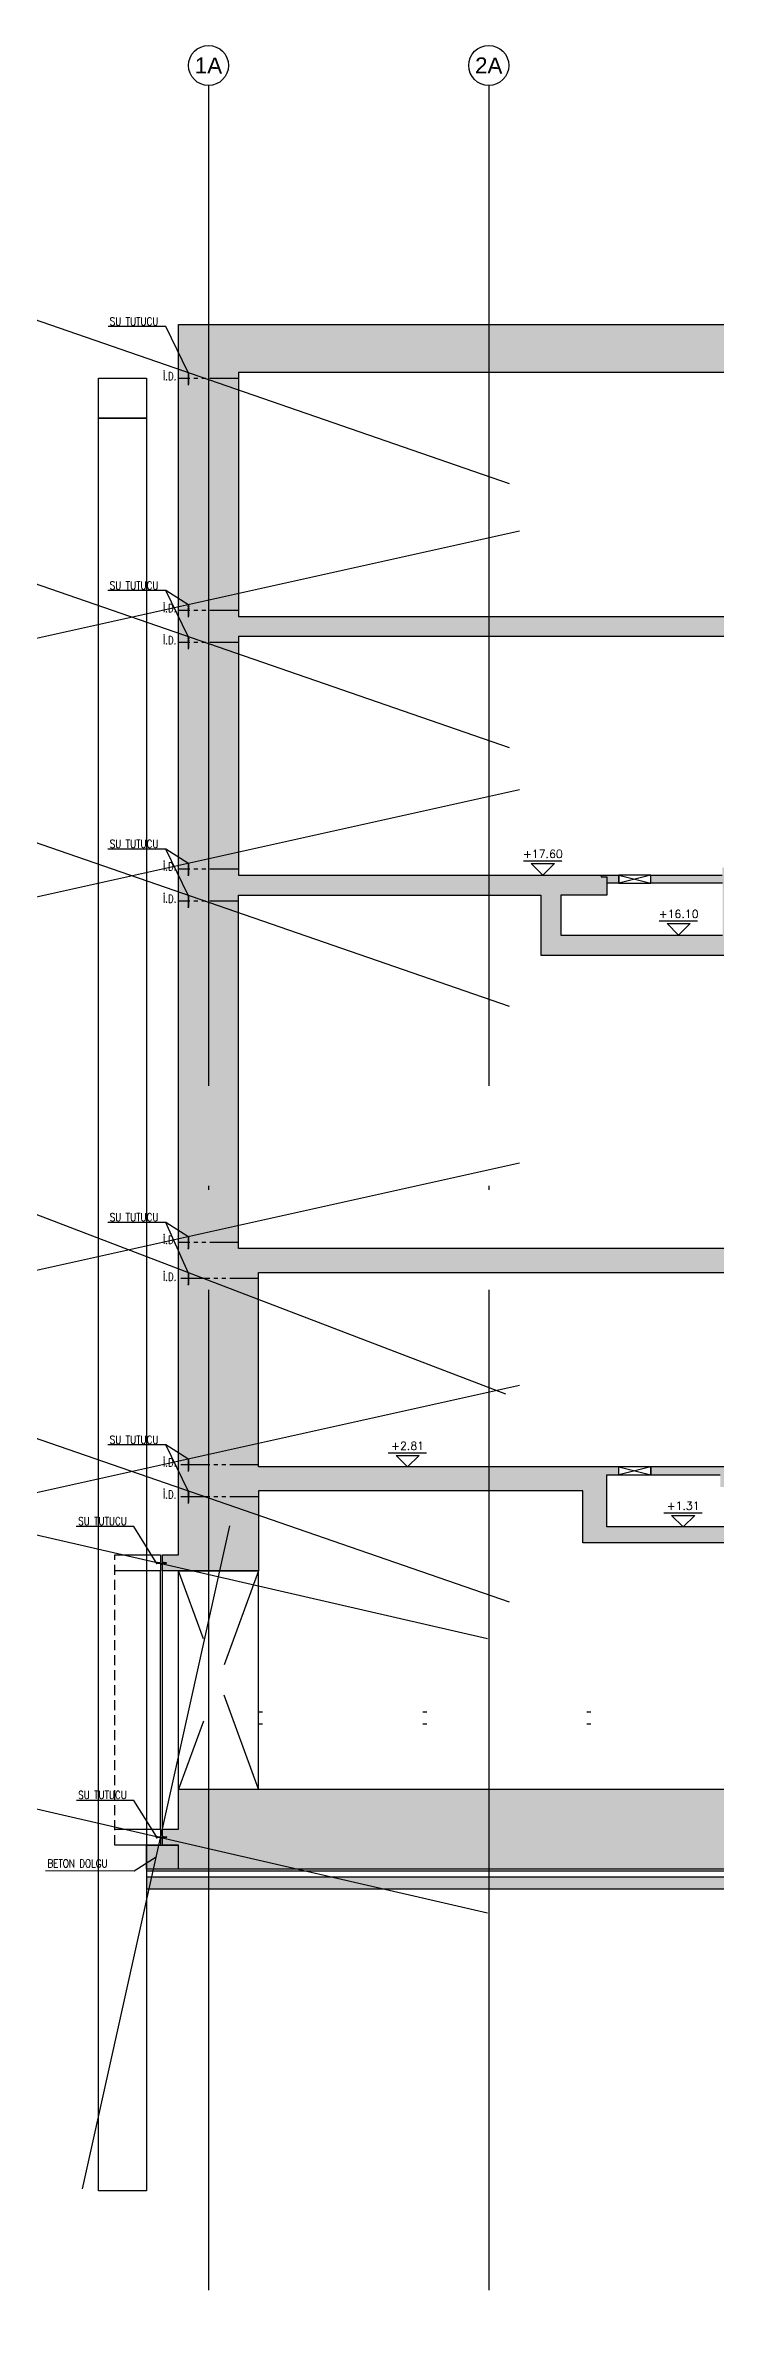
# Model space of a CAD drawing. Header units: millimetres. Extents: x 400392 to 401186, y 4543812 to 4544115.
# Drawn here: x 400877.7 to 400894.4, y 4543889.4 to 4543946.2 of the extents above; entities that cross this region are included whole.
import ezdxf
from ezdxf.enums import TextEntityAlignment as Align

# ---------------------------------------------------------------- set-up
doc = ezdxf.new("R2010")
doc.units = ezdxf.units.MM
for name, pattern in [('ACAD_ISO05W100', [33, 24, -3, 0, -3, 0, -3]), ('AKS', [3, 2.5, -0.25, 0, -0.25]), ('CIZGI', [0.4, 0.25, -0.15]), ('CONTINU', [0]), ('Dot', [4, 0, -4]), ('HIDDEN', [0.375, 0.25, -0.125]), ('UUC-ST-KAL-I05-101-U-000$0$ACAD_ISO05W100', [33, 24, -3, 0, -3, 0, -3])]:
    doc.linetypes.add(name, pattern=pattern)
for name, color, linetype in [('aks prota', 2, 'AKS'), ('caks prota', 4, 'Continuous'), ('görünüş prota', 4, 'Continuous'), ('inşaat derzi prota', 11, 'Continuous'), ('kesik prota', 2, 'CIZGI'), ('kesit prota', 1, 'Continuous'), ('kesit tarama prota', 252, 'Continuous'), ('kolon tarama prota', 252, 'Continuous'), ('kot prota', 4, 'Continuous'), ('merdiven prota', 2, 'Continuous'), ('not yazısı prota', 6, 'Continuous'), ('not çizgisi prota', 4, 'Continuous'), ('PRT-CST-rc_level', 6, 'Continuous'), ('PRT-CST-rc_levermark', 4, 'Continuous'), ('st_s_su tutucu', 2, 'Continuous'), ('st_s_ölçü', 4, 'Continuous'), ('taks prota', 7, 'Continuous'), ('UUC-ST-KAL-I05-101-U-000$0$st_s_su tutucu', 2, 'Continuous')]:
    doc.layers.add(name, color=color, linetype=linetype)
doc.layers.add('PRT-KD-kazik', color=172, linetype='Continuous', lineweight=25)
doc.styles.add('OLCU', font='romanstw.shx')
doc.styles.add('TAKS', font='Arial Unicode.ttf')
doc.styles.add('TSIMPLEX', font='romanstw.shx')
doc.dimstyles.new('1-50', dxfattribs={"dimtxt": 10, "dimasz": 4, "dimexe": 4, "dimexo": 8, "dimgap": 4, "dimtad": 1, "dimdec": 1, "dimrnd": 0.05, "dimzin": 9, "dimdsep": 46, "dimtxsty": 'OLCU', "dimblk1": 'OBLIQUE', "dimblk2": 'OBLIQUE', "dimsah": 1, "dimcen": 2, "dimdle": 4, "dimclrd": 4, "dimclre": 4, "dimclrt": 3, "dimadec": 1, "dimazin": 0, "dimtfac": 1, "dimtdec": 1, "dimtix": 1, "dimtmove": 2, "dimatfit": 3, "dimldrblk": 'OBLIQUE', "dimfxl": 1, "dimtvp": 1, "dimtolj": 1, "dimtzin": 1, "dimarcsym": 0})

# ---------------------------------------------------------------- blocks, each defined once
blk = doc.blocks.new('KOTK5')
at = {"layer": 'PRT-CST-rc_levermark'}
blk.add_line((216.6666666667443, 160), (-213.3333333332557, 160), dxfattribs=at)
blk.add_lwpolyline([(130, 130), (-130, 130), (0, 0)], close=True, dxfattribs=at)
at = {"layer": 'PRT-CST-rc_level', "style": 'OLCU'}
blk.add_attdef('000.00', text='', height=90, dxfattribs=at).set_placement((0, 193.1381784435362), align=Align.CENTER)
blk = doc.blocks.new('_Oblique')
at = {"layer": 'st_s_ölçü', "lineweight": -2}
blk.add_line((-0.5, -0.5), (0.5, 0.5), dxfattribs=at)
blk = doc.blocks.new('D')
at = {"layer": 'st_s_su tutucu', "linetype": 'CONTINU', "ltscale": 0.2}
for p, q in [((-39987.83090962706, 52508.18991963421), (-39992.63090966878, 52508.18991966914)), ((-39992.63090966878, 52508.18991966914), (-39992.63090980848, 52507.38991968935)), ((-39992.63090980848, 52507.38991968935), (-39990.63090962501, 52506.05655179494)), ((-39990.6309096902, 52498.50671976196), (-39991.53117650332, 52498.50671977942)), ((-39991.53117650332, 52498.50671977942), (-39991.53117639622, 52497.87311976865)), ((-39991.53117639622, 52497.87311976865), (-39990.63090970417, 52497.87311978029)), ((-39990.63090980196, 52488.50671968629), (-39991.53117661508, 52488.50671963972)), ((-39991.53117661508, 52488.50671963972), (-39991.53117662905, 52487.87311965806)), ((-39990.63090962501, 52506.05655179494), (-39990.6309096902, 52498.50671976196)), ((-39990.63090970417, 52497.87311978029), (-39990.63090980196, 52488.50671968629)), ((-39989.83090974534, 52506.05655187643), (-39987.83090964103, 52507.38991968935)), ((-39989.83090955907, 52498.50671965136), (-39989.83090974534, 52506.05655187643)), ((-39988.9306429881, 52498.50671966883), (-39989.83090955907, 52498.50671965136)), ((-39989.83090992229, 52488.50671961062), (-39989.83090981984, 52497.87311973373)), ((-39989.83090981984, 52497.87311973373), (-39988.93064300207, 52497.87311962313)), ((-39988.93064335132, 52488.50671965136), (-39989.83090992229, 52488.50671961062)), ((-39988.93064300207, 52497.87311962313), (-39988.9306429881, 52498.50671966883)), ((-39988.93064311383, 52487.87311964059), (-39988.93064335132, 52488.50671965136)), ((-39987.83090964103, 52507.38991968935), (-39987.83090962706, 52508.18991963421)), ((-39992.63090980848, 52448.98991960261), (-39990.63090962501, 52450.32328749701)), ((-39992.63090966878, 52448.18991962282), (-39992.63090980848, 52448.98991960261)), ((-39987.83090962706, 52448.18991965774), (-39992.63090966878, 52448.18991962282)), ((-39990.63090992199, 52478.65671955824), (-39991.93117670823, 52478.6567195757)), ((-39991.93117670823, 52478.6567195757), (-39991.93117659182, 52477.72311959402)), ((-39991.93117659182, 52477.72311959402), (-39990.63090987367, 52477.72311951835)), ((-39991.53117662905, 52487.87311965806), (-39990.630909937, 52487.87311964059)), ((-39991.53117661508, 52467.87311965223), (-39991.53117662905, 52468.5067196339)), ((-39991.53117662905, 52468.5067196339), (-39990.630909937, 52468.50671965136)), ((-39990.63090980196, 52467.87311960567), (-39991.53117661508, 52467.87311965223)), ((-39991.53117650332, 52457.87311951254), (-39991.53117639622, 52458.50671952331)), ((-39991.53117639622, 52458.50671952331), (-39990.63090970417, 52458.50671951166)), ((-39990.6309096902, 52457.87311953), (-39991.53117650332, 52457.87311951254)), ((-39990.630909937, 52487.87311964059), (-39990.63090992199, 52478.65671955824)), ((-39990.630909937, 52468.50671965136), (-39990.63090992199, 52477.72311973372)), ((-39990.63090970417, 52458.50671951166), (-39990.63090980196, 52467.87311960567)), ((-39990.63090962501, 52450.32328749701), (-39990.6309096902, 52457.87311953)), ((-39989.83091007002, 52478.65671960481), (-39989.8309099316, 52487.87311978029)), ((-39989.8309099316, 52487.87311978029), (-39988.93064311383, 52487.87311964059)), ((-39988.53064343977, 52478.65671965137), (-39989.83091007002, 52478.65671960481)), ((-39989.83090998934, 52477.72311965805), (-39988.53064344908, 52477.72311964058)), ((-39989.83091007002, 52477.72311968715), (-39989.8309099316, 52468.50671951166)), ((-39989.8309099316, 52468.50671951166), (-39988.93064311383, 52468.50671965136)), ((-39988.93064335132, 52467.87311964059), (-39989.83090992229, 52467.87311968134)), ((-39989.83090992229, 52467.87311968134), (-39989.83090981984, 52458.50671955823)), ((-39989.83090981984, 52458.50671955823), (-39988.93064300207, 52458.50671966883)), ((-39988.9306429881, 52457.87311962313), (-39989.83090955907, 52457.87311964059)), ((-39989.83090955907, 52457.87311964059), (-39989.83090974534, 52450.32328741552)), ((-39989.83090974534, 52450.32328741552), (-39987.83090964103, 52448.98991960261)), ((-39988.93064311383, 52468.50671965136), (-39988.93064335132, 52467.87311964059)), ((-39988.93064300207, 52458.50671966883), (-39988.9306429881, 52457.87311962313)), ((-39988.53064344908, 52477.72311964058), (-39988.53064343977, 52478.65671965137)), ((-39987.83090964103, 52448.98991960261), (-39987.83090962706, 52448.18991965774))]:
    blk.add_line(p, q, dxfattribs=at)
blk = doc.blocks.new('D-D Kesiti')
at = {"layer": 'kesit tarama prota'}
h = blk.add_hatch(color=256, dxfattribs=at)
h.dxf.hatch_style = 1
h.paths.add_polyline_path([(400958.1222568858, 4543939.361140279), (400878.3456850531, 4543939.361140279), (400878.3456850531, 4543941.301140279), (400873.7425617441, 4543941.301140279), (400873.7425617441, 4543939.361140279), (400852.9191806954, 4543939.361140279), (400852.9191806664, 4543908.611012027), (400852.5191806664, 4543908.611012027), (400852.5191806954, 4543908.211012043), (400854.9191806954, 4543908.211012036), (400854.9191807244, 4543910.211140279), (400863.0191807256, 4543910.211140279), (400863.0191808271, 4543908.911148059), (400870.5555661198, 4543908.911148059), (400870.5555661198, 4543910.211140278), (400954.4196097496, 4543910.211140032), (400954.4196097206, 4543909.541090846), (400958.5027775325, 4543909.541091093), (400958.5027775325, 4543909.941091714), (400957.8222568858, 4543909.941091714), (400957.8222568858, 4543925.101140279), (400958.1222568736, 4543925.101140279), (400958.1222568736, 4543925.601140279), (400938.6826136978, 4543925.601140279), (400938.6826136978, 4543924.301140279), (400940.7240219245, 4543924.301140279), (400940.7240219245, 4543925.101140279), (400954.419606482, 4543925.101140279), (400954.419606482, 4543916.271140279), (400944.6371231331, 4543916.271140279), (400944.6371231331, 4543918.571140477), (400945.3277792202, 4543918.571140279), (400945.3277792202, 4543918.971140279), (400922.8605086617, 4543918.971140279), (400922.8605086617, 4543918.571140279), (400923.5410293082, 4543918.571140279), (400923.5410293082, 4543916.271140279), (400881.6673470567, 4543916.271140279), (400894.3632999419, 4543923.601157006), (400897.7321548041, 4543923.601157006), (400897.7321548693, 4543925.101140279), (400902.9272714704, 4543925.101140279), (400902.9272714704, 4543923.601140279), (400909.2272714694, 4543923.601140279), (400909.2272714694, 4543925.101140279), (400927.4529775022, 4543925.101140279), (400927.4529775022, 4543924.301140279), (400928.6449341592, 4543924.301140279), (400928.6449341592, 4543923.601140279), (400930.9522040293, 4543923.601140279), (400938.595227472, 4543920.03118966), (400938.595227472, 4543920.608539929), (400933.7939728191, 4543922.851139621), (400934.6643130837, 4543922.851139621), (400935.5037169434, 4543922.466320829), (400935.5037169434, 4543922.811139621), (400935.5037169434, 4543922.981139621), (400935.1328965502, 4543922.981139621), (400935.1328965502, 4543923.151139622), (400933.3603750704, 4543923.151139622), (400933.3603750704, 4543923.321139622), (400932.9895546771, 4543923.321139622), (400932.9895546771, 4543923.491139621), (400932.5790415602, 4543923.491139621), (400932.5790415602, 4543923.418617222), (400931.1178057374, 4543924.101140279), (400929.4955849676, 4543924.101140279), (400929.4955849676, 4543925.601140279), (400909.9149910433, 4543925.601140279), (400917.639939611, 4543930.061144402), (400921.662246307, 4543930.061145569), (400921.6622458718, 4543931.561140279), (400927.9644135004, 4543931.561140279), (400927.9644135004, 4543930.561141117), (400928.9851944704, 4543930.561141117), (400928.9851944704, 4543931.561140279), (400958.1222568736, 4543931.561140279), (400958.1222568736, 4543932.061141117), (400918.8382756815, 4543932.061141117), (400918.8382756815, 4543931.911140279), (400918.5482756815, 4543931.911140279), (400918.5482756815, 4543931.741140279), (400918.2582756816, 4543931.741140279), (400918.2582756816, 4543931.571140279), (400917.9682756815, 4543931.571140279), (400917.9682756815, 4543931.401140279), (400917.6782756815, 4543931.401140279), (400917.6782756815, 4543931.231140279), (400917.3882756816, 4543931.231140279), (400917.3882756816, 4543931.061140279), (400917.0982756816, 4543931.061140279), (400917.0982756816, 4543930.891140279), (400916.8082756815, 4543930.891140279), (400916.8082756815, 4543930.721140279), (400916.5182756816, 4543930.721140279), (400916.5182756816, 4543930.55114028), (400916.2282756816, 4543930.55114028), (400916.2282756816, 4543930.381140279), (400915.9382756815, 4543930.381140279), (400915.9382756815, 4543930.211140279), (400915.6482756816, 4543930.211140279), (400915.6482756816, 4543930.041140279), (400915.3582756816, 4543930.041140279), (400915.3582756816, 4543929.871140279), (400914.1682756815, 4543929.871140279), (400914.1682756815, 4543929.701140279), (400913.8782756816, 4543929.701140279), (400913.8782756816, 4543929.531140279), (400913.5882756815, 4543929.531140279), (400913.5882756815, 4543929.361140279), (400913.2982756815, 4543929.361140279), (400913.2982756815, 4543929.191140279), (400913.0082756816, 4543929.191140279), (400913.0082756816, 4543929.021140279), (400912.7182756815, 4543929.021140279), (400912.7182756815, 4543928.851140279), (400912.4282756815, 4543928.851140279), (400912.4282756815, 4543928.681140279), (400912.1382756816, 4543928.681140279), (400912.1382756816, 4543928.511140279), (400911.8482756816, 4543928.511140279), (400911.8482756816, 4543928.341140279), (400911.5582756815, 4543928.341140279), (400911.5582756815, 4543928.171140279), (400911.2682756816, 4543928.171140279), (400911.2682756816, 4543928.001140279), (400910.9782756816, 4543928.001140279), (400910.9782756816, 4543927.831140279), (400910.6882756815, 4543927.831140279), (400910.6882756815, 4543927.661140279), (400909.4982756816, 4543927.661140279), (400909.4982756816, 4543927.491140279), (400909.2082756815, 4543927.491140279), (400909.2082756815, 4543927.321140279), (400908.9182756815, 4543927.321140279), (400908.9182756815, 4543927.151140279), (400908.6282756816, 4543927.151140279), (400908.6282756816, 4543926.981140279), (400908.3382756815, 4543926.981140279), (400908.3382756815, 4543926.811140279), (400908.0482756815, 4543926.811140279), (400908.0482756815, 4543926.641140279), (400907.7582756816, 4543926.641140279), (400907.7582756816, 4543926.471140279), (400907.4682756815, 4543926.471140279), (400907.4682756815, 4543926.301140279), (400907.1782756815, 4543926.301140279), (400907.1782756815, 4543926.131140279), (400906.8882756816, 4543926.131140279), (400906.8882756816, 4543925.961140279), (400906.5982756816, 4543925.961140279), (400906.5982756816, 4543925.791140279), (400906.3082756815, 4543925.791140279), (400906.3082756815, 4543925.601140279), (400904.5522714701, 4543925.601140279), (400904.5522714701, 4543925.401140279), (400906.3182035508, 4543925.401140279), (400906.3182035508, 4543924.101140279), (400903.4272714704, 4543924.101140279), (400903.4272714704, 4543925.401140279), (400903.7522714699, 4543925.401140279), (400903.7522714699, 4543925.601140279), (400896.4401806035, 4543925.601140279), (400896.4401806035, 4543925.451140279), (400896.1501806034, 4543925.451140279), (400896.1501806034, 4543925.281140279), (400895.8601806034, 4543925.281140279), (400895.8601806034, 4543925.111140279), (400895.5701806035, 4543925.111140279), (400895.5701806035, 4543924.941140279), (400895.2801806034, 4543924.941140279), (400895.2801806034, 4543924.771140279), (400894.9901806034, 4543924.771140279), (400894.9901806034, 4543924.601140279), (400894.7001806034, 4543924.601140279), (400894.7001806034, 4543924.431140279), (400894.4101806034, 4543924.431140279), (400894.4101806034, 4543924.261140279), (400894.1201806034, 4543924.261140279), (400894.1201806034, 4543924.091140279), (400893.8301806035, 4543924.091140279), (400893.8301806035, 4543923.921140279), (400893.5401806034, 4543923.921140279), (400893.5401806034, 4543923.751140279), (400893.2501806034, 4543923.751140279), (400893.2501806034, 4543923.581140279), (400892.9601806034, 4543923.581140279), (400892.9601806034, 4543923.411140279), (400892.6701806035, 4543923.411140279), (400892.6701806035, 4543923.241140279), (400891.4701806034, 4543923.241140279), (400891.4701806034, 4543923.071140279), (400891.1801806035, 4543923.071140279), (400891.1801806035, 4543922.901140279), (400890.8901806034, 4543922.901140279), (400890.8901806034, 4543922.731140279), (400890.6001806034, 4543922.731140279), (400890.6001806034, 4543922.561140279), (400890.3101806035, 4543922.561140279), (400890.3101806035, 4543922.391140279), (400890.0201806034, 4543922.391140279), (400890.0201806034, 4543922.221140279), (400889.7301806034, 4543922.221140279), (400889.7301806034, 4543922.05114028), (400889.4401806035, 4543922.05114028), (400889.4401806035, 4543921.881140279), (400889.1501806034, 4543921.881140279), (400889.1501806034, 4543921.711140279), (400888.8601806034, 4543921.711140279), (400888.8601806034, 4543921.541140279), (400888.5701806035, 4543921.541140279), (400888.5701806035, 4543921.371140279), (400888.2801806034, 4543921.371140279), (400888.2801806034, 4543921.201140279), (400887.9901806034, 4543921.201140279), (400887.9901806034, 4543921.031140279), (400887.7001806034, 4543921.031140279), (400887.7001806034, 4543920.861140279), (400886.5001806034, 4543920.861140279), (400886.5001806034, 4543920.691140279), (400886.2101806034, 4543920.691140279), (400886.2101806034, 4543920.521140279), (400885.9201806035, 4543920.521140279), (400885.9201806035, 4543920.351140279), (400885.6301806034, 4543920.351140279), (400885.6301806034, 4543920.181140279), (400885.3401806034, 4543920.181140279), (400885.3401806034, 4543920.011140279), (400885.0501806035, 4543920.011140279), (400885.0501806035, 4543919.841140279), (400884.7601806034, 4543919.841140279), (400884.7601806034, 4543919.671140279), (400884.4701806034, 4543919.671140279), (400884.4701806034, 4543919.501140279), (400884.1801806035, 4543919.501140279), (400884.1801806035, 4543919.331140279), (400883.8901806034, 4543919.331140279), (400883.8901806034, 4543919.161140279), (400883.6001806034, 4543919.161140279), (400883.6001806034, 4543918.991140279), (400883.3101806035, 4543918.991140279), (400883.3101806035, 4543918.821140279), (400883.0201806034, 4543918.821140279), (400883.0201806034, 4543918.651140279), (400882.7301806034, 4543918.651140279), (400882.7301806034, 4543918.481140279), (400881.5301806034, 4543918.481140279), (400881.5301806034, 4543918.311140279), (400881.2401806034, 4543918.311140279), (400881.2401806034, 4543918.141140279), (400880.9501806034, 4543918.141140279), (400880.9501806034, 4543917.971140279), (400880.6601806034, 4543917.971140279), (400880.6601806034, 4543917.80114028), (400880.3701806034, 4543917.80114028), (400880.3701806034, 4543917.631140279), (400880.0801806035, 4543917.631140279), (400880.0801806035, 4543917.461140279), (400879.7901806034, 4543917.461140279), (400879.7901806034, 4543917.291140279), (400879.5001806034, 4543917.291140279), (400879.5001806034, 4543917.121140279), (400879.2101806034, 4543917.121140279), (400879.2101806034, 4543916.951140279), (400878.9201806035, 4543916.951140279), (400878.9201806035, 4543916.781140279), (400878.6301806034, 4543916.781140279), (400878.6301806034, 4543916.611140279), (400878.3401806034, 4543916.611140279), (400878.3401806034, 4543916.441140279), (400878.0501806035, 4543916.441140279), (400878.0501806035, 4543916.271140279), (400877.7601806034, 4543916.271140279), (400877.7601806034, 4543916.101140279), (400877.4701806034, 4543916.101140279), (400877.4701806034, 4543915.931140279), (400876.2701806034, 4543915.931140279), (400876.2701806034, 4543915.761140279), (400875.9801806034, 4543915.761140279), (400875.9801806034, 4543915.591140279), (400875.6901806035, 4543915.591140279), (400875.6901806035, 4543915.421140279), (400875.4001806034, 4543915.421140279), (400875.4001806034, 4543915.251140279), (400875.1101806034, 4543915.251140279), (400875.1101806034, 4543915.081140279), (400874.8201806035, 4543915.081140279), (400874.8201806035, 4543914.911140279), (400874.5301806034, 4543914.911140279), (400874.5301806034, 4543914.741140279), (400874.2401806034, 4543914.741140279), (400874.2401806034, 4543914.571140279), (400873.9501806034, 4543914.571140279), (400873.9501806034, 4543914.401140279), (400873.6601806034, 4543914.401140279), (400873.6601806034, 4543914.231140279), (400873.3701806034, 4543914.231140279), (400873.3701806034, 4543914.061140279), (400873.0801806035, 4543914.061140279), (400873.0801806035, 4543913.891140279), (400872.7901806034, 4543913.891140279), (400872.7901806034, 4543913.721140279), (400872.5001806034, 4543913.721140279), (400872.5001806034, 4543913.551140279), (400872.2101806034, 4543913.551140279), (400872.2101806034, 4543913.381140279), (400871.0101806034, 4543913.381140279), (400871.0101806034, 4543913.211140279), (400870.7201806034, 4543913.211140279), (400870.7201806034, 4543913.041140279), (400870.4301806035, 4543913.041140279), (400870.4301806035, 4543912.871140279), (400870.1401806034, 4543912.871140279), (400870.1401806034, 4543912.701140279), (400869.8501806034, 4543912.701140279), (400869.8501806034, 4543912.531140279), (400869.5601806035, 4543912.531140279), (400869.5601806035, 4543912.361140279), (400869.2701806034, 4543912.361140279), (400869.2701806034, 4543912.191140279), (400868.9801806034, 4543912.191140279), (400868.9801806034, 4543912.021140279), (400868.6901806035, 4543912.021140279), (400868.6901806035, 4543911.851140279), (400868.4001806034, 4543911.851140279), (400868.4001806034, 4543911.681140279), (400868.1101806034, 4543911.681140279), (400868.1101806034, 4543911.511140279), (400867.8201806035, 4543911.511140279), (400867.8201806035, 4543911.341140279), (400867.5301806034, 4543911.341140279), (400867.5301806034, 4543911.171140279), (400867.2401806034, 4543911.171140279), (400867.2401806034, 4543911.001140279), (400866.9501806034, 4543911.001140279), (400866.9501806034, 4543910.511140279), (400866.6501806034, 4543910.511140279), (400866.6501806034, 4543910.811140279), (400864.7191806953, 4543910.811140279), (400864.7191806953, 4543910.611140279), (400866.4501806034, 4543910.611140279), (400866.4501806034, 4543910.311140279), (400866.9501804729, 4543910.311140279), (400866.950180734, 4543909.31114806), (400863.6191807959, 4543909.31114806), (400863.6191806943, 4543910.611140279), (400863.9191806954, 4543910.611140366), (400863.9191806954, 4543910.811140279), (400854.9191806954, 4543910.811140279), (400854.9191805503, 4543915.671125484), (400866.569180703, 4543915.671125416), (400866.5691806954, 4543915.271140211), (400867.7691806955, 4543915.271140211), (400867.7691806954, 4543916.271140204), (400854.4191806954, 4543916.271140279), (400854.4191806954, 4543925.101140279), (400861.9691806946, 4543925.101140279), (400861.9691806946, 4543923.601140279), (400866.7028209456, 4543923.601140279), (400869.3008954164, 4543925.101140279), (400883.0691806954, 4543925.101140279), (400883.0691806954, 4543924.401140279), (400883.6691806954, 4543924.401140279), (400883.6691806954, 4543925.601140279), (400870.16692024, 4543925.601140279), (400877.8918488363, 4543930.061132872), (400881.8541555321, 4543930.061134021), (400881.854155097, 4543931.561140279), (400909.6694230299, 4543931.561140279), (400909.6694230299, 4543932.061140279), (400879.0501806035, 4543932.061140279), (400879.0501806035, 4543931.911140279), (400878.7601806034, 4543931.911140279), (400878.7601806034, 4543931.741140279), (400878.4701806034, 4543931.741140279), (400878.4701806034, 4543931.571140279), (400878.1801806035, 4543931.571140279), (400878.1801806035, 4543931.401140279), (400877.8901806034, 4543931.401140279), (400877.8901806034, 4543931.231140279), (400877.6001806034, 4543931.231140279), (400877.6001806034, 4543931.061140279), (400877.3101806035, 4543931.061140279), (400877.3101806035, 4543930.891140279), (400877.0201806034, 4543930.891140279), (400877.0201806034, 4543930.721140279), (400876.7301806034, 4543930.721140279), (400876.7301806034, 4543930.551140279), (400876.4401806035, 4543930.551140279), (400876.4401806035, 4543930.381140279), (400876.1501806034, 4543930.381140279), (400876.1501806034, 4543930.211140279), (400875.8601806034, 4543930.211140279), (400875.8601806034, 4543930.041140279), (400875.5701806035, 4543930.041140279), (400875.5701806035, 4543929.871140279), (400874.3701806034, 4543929.871140279), (400874.3701806034, 4543929.701140279), (400874.0801806035, 4543929.701140279), (400874.0801806035, 4543929.531140279), (400873.7901806034, 4543929.531140279), (400873.7901806034, 4543929.361140279), (400873.5001806034, 4543929.361140279), (400873.5001806034, 4543929.191140279), (400873.2101806034, 4543929.191140279), (400873.2101806034, 4543929.021140279), (400872.9201806035, 4543929.021140279), (400872.9201806035, 4543928.851140279), (400872.6301806034, 4543928.851140279), (400872.6301806034, 4543928.681140279), (400872.3401806034, 4543928.681140279), (400872.3401806034, 4543928.511140279), (400872.0501806035, 4543928.511140279), (400872.0501806035, 4543928.341140279), (400871.7601806034, 4543928.341140279), (400871.7601806034, 4543928.171140279), (400871.4701806034, 4543928.171140279), (400871.4701806034, 4543928.001140279), (400871.1801806035, 4543928.001140279), (400871.1801806035, 4543927.831140279), (400870.8901806034, 4543927.831140279), (400870.8901806034, 4543927.661140279), (400869.6901806035, 4543927.661140279), (400869.6901806035, 4543927.491140279), (400869.4001806034, 4543927.491140279), (400869.4001806034, 4543927.321140279), (400869.1101806034, 4543927.321140279), (400869.1101806034, 4543927.151140279), (400868.8201806035, 4543927.151140279), (400868.8201806035, 4543926.981140279), (400868.5301806034, 4543926.981140279), (400868.5301806034, 4543926.811140279), (400868.2401806034, 4543926.811140279), (400868.2401806034, 4543926.641140279), (400867.9501806034, 4543926.641140279), (400867.9501806034, 4543926.471140279), (400867.6601806034, 4543926.471140279), (400867.6601806034, 4543926.301140279), (400867.3701806034, 4543926.301140279), (400867.3701806034, 4543926.131140279), (400867.0801806035, 4543926.131140279), (400867.0801806035, 4543925.961140279), (400866.7901806034, 4543925.961140279), (400866.7901806034, 4543925.791140279), (400866.5001806034, 4543925.791140279), (400866.5001806034, 4543925.601140279), (400864.7191806873, 4543925.601140279), (400864.7191806873, 4543925.401140279), (400866.5101084234, 4543925.401140279), (400866.5101084234, 4543924.101140279), (400862.469180695, 4543924.101140279), (400862.469180695, 4543925.101140279), (400863.6191806946, 4543925.101140279), (400863.6191806946, 4543925.401140279), (400863.9191806954, 4543925.401140279), (400863.9191806954, 4543925.601140279), (400854.4191806954, 4543925.601140279), (400854.4191806954, 4543931.561140279), (400866.5691806833, 4543931.561140279), (400866.5691806833, 4543931.061140279), (400867.1691806833, 4543931.061140279), (400867.1691806833, 4543932.061140279), (400854.4191806955, 4543932.061140279), (400854.4191806955, 4543938.161141118), (400874.2425845047, 4543938.161141118), (400874.2425724075, 4543940.801140279), (400877.8456850531, 4543940.801140279), (400877.8456850531, 4543938.161141118), (400958.1222568736, 4543938.161141118)])
h.paths.add_polyline_path([(400881.35415501, 4543931.861140279), (400881.3541553871, 4543930.561133876), (400877.1427025683, 4543930.561132655), (400879.3603626344, 4543931.861140279)], flags=16)
h.paths.add_polyline_path([(400875.5801084233, 4543929.671140279), (400875.5801084233, 4543929.303798393), (400871.2001084233, 4543926.775002521), (400871.2001084233, 4543927.610991259), (400874.7144802814, 4543929.671140279)], flags=16)
h.paths.add_polyline_path([(400894.5327440146, 4543924.10115695), (400896.7503626343, 4543925.401140279), (400897.2321548825, 4543925.401140279), (400897.2321548259, 4543924.101157006)], flags=16)
h.paths.add_polyline_path([(400886.8444802814, 4543920.661140279), (400887.7001806034, 4543920.661140279), (400887.7001806034, 4543920.331551051), (400883.0301806034, 4543917.635323487), (400883.0301806034, 4543918.425171502)], flags=16)
h.paths.add_polyline_path([(400870.9001084234, 4543927.461140279), (400870.9001084234, 4543926.601797324), (400866.8101084234, 4543924.240433141), (400866.8101084234, 4543925.570991259), (400870.0344802813, 4543927.461140279)], flags=16)
h.paths.add_polyline_path([(400882.7301806034, 4543918.281140279), (400882.7301806034, 4543917.46211829), (400880.667368842, 4543916.271152566), (400879.0125781487, 4543916.271152087), (400879.0125781487, 4543916.603473512), (400881.8744802814, 4543918.281140279)], flags=16)
h.paths.add_polyline_path([(400908.6546400905, 4543915.671139681), (400908.6546402355, 4543915.271140175), (400954.4196088169, 4543915.271140032), (400954.4196088169, 4543910.811140032), (400870.5555661198, 4543910.811140278), (400878.973312812, 4543915.671131853), (400881.6691806954, 4543915.671131853), (400881.6691806954, 4543915.271140279), (400882.2691806955, 4543915.271140279), (400882.2691806955, 4543915.671132027)], flags=16)
h.paths.add_polyline_path([(400877.4801265773, 4543915.731140279), (400877.4801265773, 4543915.386390166), (400872.5101806034, 4543912.516988599), (400872.5101806034, 4543913.325171502), (400876.6144802814, 4543915.731140279)], flags=16)
h.paths.add_polyline_path([(400906.6182035508, 4543925.570991288), (400909.8425753596, 4543927.461140279), (400910.6882756815, 4543927.461140279), (400910.6882756815, 4543926.624947038), (400908.7272714693, 4543925.49275997), (400908.7272714693, 4543924.101140279), (400906.6182035508, 4543924.101140279)], flags=16)
h.paths.add_polyline_path([(400910.9882756816, 4543927.605171503), (400914.5125753595, 4543929.671140279), (400915.3582756816, 4543929.671140279), (400915.3582756816, 4543929.321174601), (400910.9882756816, 4543926.798152234)], flags=16)
h.paths.add_polyline_path([(400872.2101806034, 4543913.181140279), (400872.2101806034, 4543912.343783402), (400869.7555661199, 4543910.92661012), (400869.7555661199, 4543909.31114806), (400867.2501806034, 4543909.31114806), (400867.2501806034, 4543910.775171502), (400871.3544802814, 4543913.181140279)], flags=16)
h.paths.add_polyline_path([(400917.5059648698, 4543930.898299647), (400919.1484591431, 4543931.861141117), (400921.1622457848, 4543931.861141117), (400921.1622461619, 4543930.561145424), (400917.5059648698, 4543930.561144363)], flags=16)
h.paths.add_polyline_path([(400924.051373571, 4543918.571140279), (400944.1277792203, 4543918.571140279), (400944.1277792203, 4543916.271140279), (400924.051373571, 4543916.271140181)], flags=16)
h = blk.add_hatch(color=256, dxfattribs=at)
h.dxf.hatch_style = 1
h.paths.add_polyline_path([(400958.5027775325, 4543901.969116458), (400957.8222568858, 4543901.969116458), (400957.8222568858, 4543902.761140279), (400854.5552928814, 4543902.761140279), (400854.4191806954, 4543902.761140279), (400854.4191590805, 4543902.761140279), (400852.9192023103, 4543902.761140279), (400852.9192239252, 4543901.761012043), (400852.5191806954, 4543901.761012043), (400852.5191806954, 4543901.361012043), (400852.9192239363, 4543901.361012043), (400852.9192239073, 4543900.761140279), (400922.3302755206, 4543900.761140279), (400922.6052755206, 4543900.211140279), (400945.5728440147, 4543900.211146941), (400945.8478406834, 4543900.761140279), (400957.8222568858, 4543900.761140279), (400957.8222568858, 4543901.569116457), (400958.5027775325, 4543901.569116457)])
h = blk.add_hatch(color=256, dxfattribs=at)
h.dxf.hatch_style = 1
h.paths.add_polyline_path([(400852.9192239363, 4543901.361012043), (400852.1192239219, 4543901.361012043), (400852.1192239219, 4543900.761140279), (400852.9192239073, 4543900.761140279)])
h = blk.add_hatch(dxfattribs=at)
h.set_pattern_fill('AR-CONC', color=253, scale=0.001, angle=4.233318281027941e-11)
h.set_pattern_definition([(50.00000000004233, (401026.2468486698, 4543594.569356028), (0.1821846689960158, -0.01593908553876847), [0.01904999999999998, -0.2095499999999998]), (355.0000000000423, (401026.2468486698, 4543594.569356028), (-0.0352434214251105, 0.1910568452390091), [0.01524, -0.16764058417]), (100.4514447000423, (401026.2620306768, 4543594.568027775), (0.1469412470902239, 0.1751177519123037), [0.0161900088, -0.1780902445999999]), (46.18420000004235, (401026.2468486698, 4543594.620156028), (0.271079040892161, -0.04204232793252686), [0.02857499999999999, -0.314325]), (96.63555761004218, (401026.2694385697, 4543594.616652529), (0.2374041340513202, 0.247426124597897), [0.02428502313999997, -0.2671356081599995]), (351.1841511700423, (401026.2468486698, 4543594.620156028), (0.2374041340647942, 0.2474261245857081), [0.02285996707, -0.25145973192]), (21.0000000000423, (401026.2722486697, 4543594.607456028), (0.1516143912692081, -0.1022651981869756), [0.01905, -0.20955]), (326.0000000000423, (401026.2722486697, 4543594.607456028), (0.061802028347511, 0.1841879661223649), [0.01524, -0.16764]), (71.45144500004233, (401026.2848832023, 4543594.598933929), (0.2134164192786556, 0.08192276888606294), [0.0161900088, -0.1780899376]), (37.50000000004233, (401026.2468486698, 4543594.569356028), (0.00308860325052934, 0.08455503887315541), [0, -0.165608, 0, -0.17018, 0, -0.168275]), (7.500000000042324, (401026.2468486698, 4543594.569356028), (0.06681966251023172, 0.1001805748181689), [0, -0.09702799999999996, 0, -0.1617979999999999, 0, -0.064135]), (327.5000000000423, (401026.1902066698, 4543594.569356028), (0.1355905951668756, -0.005728743992573255), [0, -0.0635, 0, -0.19812, 0, -0.26289]), (317.5000000000423, (401026.1648066698, 4543594.569356028), (0.1481291813859993, 0.02542649103344248), [0, -0.08254999999999976, 0, -0.1315719999999996, 0, -0.1866899999999995])])
h.paths.add_polyline_path([(400945.8818610539, 4543899.711147031), (400946.1568576778, 4543900.261140279), (400958.6222568858, 4543900.261140279), (400958.6222568858, 4543900.561140279), (400945.9714474811, 4543900.561140279), (400945.6964508304, 4543900.011146978), (400922.4816687408, 4543900.011140243), (400922.2066687229, 4543900.561140279), (400852.1192239219, 4543900.561140279), (400852.1192239219, 4543900.261140279), (400922.0212585262, 4543900.261140279), (400922.296258571, 4543899.711140189)])
at = {"layer": 'aks prota', "ltscale": 10}
for p, q in [((400853.6691806954, 4543945.334667313), (400853.6691806954, 4543889.529169774)), ((400860.6691806954, 4543945.334667313), (400860.6691806954, 4543889.529169774))]:
    blk.add_line(p, q, dxfattribs=at)
at = {"layer": 'caks prota', "ltscale": 0.05}
for centre in [(400853.6691806954, 4543945.834667313), (400860.6691806954, 4543945.834667313)]:
    blk.add_circle(centre, 0.4999999999999999, dxfattribs=at)
at = {"layer": 'görünüş prota', "color": 4}
blk.add_line((400854.9191806954, 4543902.761140279), (400854.9191806954, 4543908.211012043), dxfattribs=at)
at = {"layer": 'görünüş prota', "color": 4, "linetype": 'Dot'}
for p, q in [((400854.9191806954, 4543904.691140279), (400954.4196108839, 4543904.691140279)), ((400854.9191806954, 4543904.391140279), (400954.4196108839, 4543904.391140279))]:
    blk.add_line(p, q, dxfattribs=at)
at = {"layer": 'görünüş prota', "color": 4}
for points in [[(400864.7191806953, 4543925.601140279), (400863.9191806954, 4543925.601140279)], [(400863.9191806954, 4543925.401140279), (400864.7191806953, 4543925.401140279)], [(400864.7191806953, 4543910.811140279), (400863.9191806954, 4543910.811140279)], [(400863.9191806954, 4543910.611140279), (400864.7191806953, 4543910.611140279)], [(400852.5191806954, 4543901.761012043), (400852.5191806954, 4543908.211012043)], [(400852.9191806954, 4543902.761140279), (400852.9191806954, 4543908.211012043)]]:
    blk.add_lwpolyline(points, dxfattribs=at)
at = {"layer": 'görünüş prota'}
for points in [[(400852.9191806954, 4543900.761140279), (400852.1192239219, 4543900.761140279), (400852.1192239219, 4543900.261140279)], [(400958.6222568858, 4543900.711140279), (400945.8787423828, 4543900.711140279), (400945.6037457187, 4543900.161146951), (400922.5743738256, 4543900.16114027), (400922.2993738212, 4543900.711140279), (400852.1192239219, 4543900.711140279)], [(400958.6222568858, 4543900.561140279), (400945.9714474811, 4543900.561140279), (400945.6964508304, 4543900.011146978), (400922.4816687408, 4543900.011140243), (400922.2066687229, 4543900.561140279), (400852.1192239219, 4543900.561140279)], [(400958.6222568858, 4543900.261140279), (400946.1568576778, 4543900.261140279), (400945.8818610539, 4543899.711147031), (400922.296258571, 4543899.711140189), (400922.0212585262, 4543900.261140279), (400852.1192239219, 4543900.261140279)]]:
    blk.add_lwpolyline(points, dxfattribs=at)
at = {"layer": 'inşaat derzi prota', "linetype": 'ACAD_ISO05W100', "ltscale": 0.03}
for points in [[(400854.4191806019, 4543938.011141118), (400852.9191806941, 4543938.011141118)], [(400854.419180602, 4543932.211140279), (400852.9191806942, 4543932.211140279)], [(400854.4191806019, 4543931.411140279), (400852.9191806941, 4543931.411140279)], [(400854.419180602, 4543925.751140279), (400852.9191806942, 4543925.751140279)], [(400854.4191806019, 4543924.951140279), (400852.9191806941, 4543924.951140279)], [(400854.4191804963, 4543916.421125484), (400852.9191805885, 4543916.421125484)], [(400854.9191805547, 4543915.521125483), (400852.9191805884, 4543915.521125483)], [(400854.9191806939, 4543910.861140278), (400852.9191807232, 4543910.861140278)], [(400854.9191807222, 4543910.061140278), (400852.9191807231, 4543910.061140278)]]:
    blk.add_lwpolyline(points, dxfattribs=at)
at = {"layer": 'kesik prota', "ltscale": 10}
for points in [[(400863.9191806954, 4543925.601140279), (400864.7191806953, 4543925.401140279), (400864.7191806953, 4543925.601140279), (400863.9191806954, 4543925.401140279), (400863.9191806954, 4543925.601140279)], [(400863.9191806954, 4543910.811140279), (400864.7191806953, 4543910.611140279), (400864.7191806953, 4543910.811140279), (400863.9191806954, 4543910.611140279), (400863.9191806954, 4543910.811140279)], [(400854.9191806954, 4543902.761140279), (400852.9191806954, 4543908.211012043), (400854.9191806954, 4543908.211012036), (400852.9191806954, 4543902.761140279)]]:
    blk.add_lwpolyline(points, dxfattribs=at)
at = {"layer": 'kesit prota', "color": 1}
for p, q in [((400852.9191806664, 4543908.611012027), (400852.9191806954, 4543939.361140279)), ((400863.0191807256, 4543910.211140279), (400854.9191807244, 4543910.211140279)), ((400854.9191807244, 4543910.211140279), (400854.9191806954, 4543908.211012043)), ((400863.0191808271, 4543908.911148059), (400863.0191807256, 4543910.211140279)), ((400870.5555661198, 4543908.911148059), (400863.0191808271, 4543908.911148059)), ((400852.5191806954, 4543908.211012043), (400852.5191806664, 4543908.611012027)), ((400852.5191806664, 4543908.611012027), (400852.9191806664, 4543908.611012027)), ((400854.9191806954, 4543908.211012036), (400852.5191806954, 4543908.211012043))]:
    blk.add_line(p, q, dxfattribs=at)
for points in [[(400852.9191806954, 4543939.361140279), (400873.7425617441, 4543939.361140279), (400873.7425617441, 4543941.301140279), (400878.3456850531, 4543941.301140279), (400878.3456850531, 4543939.361140279), (400958.1222568858, 4543939.361140279), (400958.1222568736, 4543938.161141118), (400877.8456850531, 4543938.161141118), (400877.8456850531, 4543940.801140279)], [(400877.8456850531, 4543940.801140279), (400874.2425724075, 4543940.801140279), (400874.2425845047, 4543938.161141118), (400854.4191806955, 4543938.161141118), (400854.4191806955, 4543932.061140279), (400867.1691806833, 4543932.061140279), (400867.1691806833, 4543931.061140279), (400866.5691806833, 4543931.061140279), (400866.5691806833, 4543931.561140279)], [(400866.6501806034, 4543910.811140279), (400864.7191806953, 4543910.811140279), (400864.7191806953, 4543910.611140279), (400866.4501806034, 4543910.611140279)], [(400866.950180734, 4543909.31114806), (400863.6191807959, 4543909.31114806), (400863.6191806943, 4543910.611140279), (400863.9191806954, 4543910.611140366), (400863.9191806954, 4543910.811140279), (400854.9191806954, 4543910.811140279), (400854.9191805503, 4543915.671125484), (400866.569180703, 4543915.671125416)], [(400867.7691806954, 4543916.271140204), (400854.4191806954, 4543916.271140279), (400854.4191806954, 4543925.101140279), (400861.9691806946, 4543925.101140279), (400861.9691806946, 4543923.601140279), (400866.7028209456, 4543923.601140279)], [(400866.5691806833, 4543931.561140279), (400854.4191806954, 4543931.561140279), (400854.4191806954, 4543925.601140279), (400863.9191806954, 4543925.601140279), (400863.9191806954, 4543925.401140279), (400863.6191806946, 4543925.401140279), (400863.6191806946, 4543925.101140279), (400862.469180695, 4543925.101140279), (400862.469180695, 4543924.101140279), (400866.5101084234, 4543924.101140279)], [(400866.5101084234, 4543925.401140279), (400864.7191806873, 4543925.401140279), (400864.7191806873, 4543925.601140279), (400866.5001806034, 4543925.601140279)], [(400852.9192239363, 4543901.361012043), (400852.5191806954, 4543901.361012043), (400852.5191806954, 4543901.761012043), (400852.9192239252, 4543901.761012043), (400852.9192023103, 4543902.761140279), (400854.4191590805, 4543902.761140279), (400854.4191806954, 4543902.761140279), (400957.8222568858, 4543902.761140279), (400957.8222568858, 4543901.969116458), (400958.5027775325, 4543901.969116458), (400958.5027775325, 4543901.569116457), (400957.8222568858, 4543901.569116457), (400957.8222568858, 4543900.761140279), (400945.8478406834, 4543900.761140279), (400945.5728440147, 4543900.211146941), (400922.6052755206, 4543900.211140279)], [(400852.9192239073, 4543900.761140279), (400852.1192239219, 4543900.761140279), (400852.1192239219, 4543901.361012043), (400852.9192239363, 4543901.361012043)], [(400922.6052755206, 4543900.211140279), (400922.3302755206, 4543900.761140279), (400852.9192239073, 4543900.761140279), (400852.9192239363, 4543901.361012043)]]:
    blk.add_lwpolyline(points, dxfattribs=at)
at = {"layer": 'kolon tarama prota'}
blk.add_line((400852.4691806953, 4543901.761012043), (400852.4691806953, 4543908.211012043), dxfattribs=at)
for points in [[(400851.3322953836, 4543908.611012027), (400852.4691806663, 4543908.611012027), (400852.4691806953, 4543908.211012043), (400851.3322954126, 4543908.211012043)], [(400851.3322954126, 4543901.761012043), (400852.4691806953, 4543901.761012043), (400852.4691807244, 4543901.361012043), (400851.3322954416, 4543901.361012043)]]:
    blk.add_lwpolyline(points, dxfattribs=at)
at = {"layer": 'kolon tarama prota', "linetype": 'HIDDEN'}
blk.add_lwpolyline([(400851.3322954126, 4543901.361012043), (400851.3322954126, 4543908.611012027)], dxfattribs=at)
at = {"layer": 'merdiven prota', "linetype": 'HIDDEN', "ltscale": 10}
blk.add_lwpolyline([(400863.4741943923, 4543925.601140279), (400863.4741943923, 4543925.561140279), (400863.6191806956, 4543925.561137455), (400863.6191806956, 4543925.401140279)], dxfattribs=at)
at = {"layer": 'PRT-KD-kazik', "color": 3}
for points in [[(400850.91922378, 4543938.021011893), (400852.1192239217, 4543938.021011893), (400852.1192239217, 4543937.021011894), (400850.91922378, 4543937.021011894)], [(400850.9192237809, 4543937.021011893), (400852.1192239217, 4543937.021011893), (400852.1192239219, 4543892.721011894), (400850.9192237809, 4543892.721011894)]]:
    blk.add_lwpolyline(points, close=True, dxfattribs=at)
at = {"layer": 'UUC-ST-KAL-I05-101-U-000$0$st_s_su tutucu', "linetype": 'UUC-ST-KAL-I05-101-U-000$0$ACAD_ISO05W100', "ltscale": 0.05}
for points in [[(400852.5133087937, 4543908.390502358, -0.5773502691895264), (400852.5118076826, 4543908.387902359), (400852.4767962564, 4543908.387902358, -0.5773502691896774), (400852.4752951463, 4543908.39050236), (400852.4871364138, 4543908.411012036, 0.5773502691898074), (400852.485635303, 4543908.413612034), (400852.43979955, 4543908.413612034), (400852.4397995509, 4543908.419463769), (400852.4356811508, 4543908.419463768), (400852.4356811512, 4543908.413612034), (400852.4029703969, 4543908.413612034), (400852.4029703974, 4543908.419463769), (400852.3988519972, 4543908.419463769), (400852.3988519974, 4543908.413612036), (400852.3781688603, 4543908.413612034), (400852.3695019691, 4543908.426612035), (400852.3643019696, 4543908.426612035), (400852.3643019699, 4543908.395412034), (400852.3695019698, 4543908.395412034), (400852.3781688609, 4543908.408412036), (400852.3988519968, 4543908.408412036), (400852.3988519968, 4543908.402560301), (400852.4029703969, 4543908.402560302), (400852.4029703966, 4543908.408412036), (400852.4356811508, 4543908.408412036), (400852.4356811512, 4543908.402560301), (400852.4397995511, 4543908.402560301), (400852.4397995511, 4543908.408412035), (400852.4776293798, 4543908.408412036, -0.5773502691899163), (400852.4791304903, 4543908.405812035), (400852.4677895924, 4543908.386169025, 0.5773502691894145), (400852.4692907028, 4543908.383569025), (400852.5193132364, 4543908.383569025, 0.5773502691898413), (400852.520814347, 4543908.386169026), (400852.5094734488, 4543908.405812035, -0.5773502691890604), (400852.5109745596, 4543908.408412036), (400852.5488043891, 4543908.408412036), (400852.5488043891, 4543908.402560303), (400852.5529227889, 4543908.402560303), (400852.5529227894, 4543908.408412036), (400852.5856335431, 4543908.408412036), (400852.5856335433, 4543908.402560303), (400852.5897519424, 4543908.402560303), (400852.5897519432, 4543908.408412035), (400852.6104350789, 4543908.408412036), (400852.6191019697, 4543908.395412035), (400852.6243019701, 4543908.395412035), (400852.6243019694, 4543908.426612035), (400852.6191019694, 4543908.426612036), (400852.6104350789, 4543908.413612036), (400852.5897519421, 4543908.413612034), (400852.5897519426, 4543908.41946377), (400852.5856335429, 4543908.419463769), (400852.5856335427, 4543908.413612036), (400852.5529227884, 4543908.413612036), (400852.5529227884, 4543908.419463769), (400852.5488043883, 4543908.419463769), (400852.5488043887, 4543908.413612035), (400852.5029686364, 4543908.413612035, 0.5773502691892096), (400852.5014675258, 4543908.411012035)], [(400852.5133087934, 4543901.539774495, -0.5773502691895264), (400852.5118076824, 4543901.537174496), (400852.4767962562, 4543901.537174495, -0.5773502691896774), (400852.4752951461, 4543901.539774497), (400852.4871364135, 4543901.560284173, 0.5773502691898074), (400852.4856353027, 4543901.562884171), (400852.4397995498, 4543901.562884171), (400852.4397995506, 4543901.568735906), (400852.4356811505, 4543901.568735904), (400852.4356811509, 4543901.562884171), (400852.4029703966, 4543901.562884171), (400852.4029703972, 4543901.568735906), (400852.3988519969, 4543901.568735906), (400852.3988519972, 4543901.562884173), (400852.3781688599, 4543901.562884171), (400852.3695019689, 4543901.575884173), (400852.3643019692, 4543901.575884173), (400852.3643019696, 4543901.544684172), (400852.3695019695, 4543901.544684171), (400852.3781688606, 4543901.557684173), (400852.3988519965, 4543901.557684173), (400852.3988519965, 4543901.551832438), (400852.4029703966, 4543901.551832439), (400852.4029703964, 4543901.557684173), (400852.4356811505, 4543901.557684173), (400852.4356811509, 4543901.551832438), (400852.4397995509, 4543901.551832438), (400852.4397995509, 4543901.557684172), (400852.4776293794, 4543901.557684173, -0.5773502691899163), (400852.47913049, 4543901.555084173), (400852.467789592, 4543901.535441162, 0.5773502691894145), (400852.4692907025, 4543901.532841163), (400852.5193132362, 4543901.532841162, 0.5773502691898413), (400852.5208143467, 4543901.535441163), (400852.5094734486, 4543901.555084172, -0.5773502691890604), (400852.5109745593, 4543901.557684173), (400852.5488043888, 4543901.557684173), (400852.5488043888, 4543901.551832439), (400852.5529227887, 4543901.55183244), (400852.5529227891, 4543901.557684173), (400852.5856335428, 4543901.557684174), (400852.585633543, 4543901.551832439), (400852.5897519421, 4543901.551832439), (400852.589751943, 4543901.557684172), (400852.6104350787, 4543901.557684173), (400852.6191019695, 4543901.544684173), (400852.6243019697, 4543901.544684173), (400852.6243019691, 4543901.575884173), (400852.6191019691, 4543901.575884173), (400852.6104350787, 4543901.562884173), (400852.5897519419, 4543901.562884171), (400852.5897519424, 4543901.568735907), (400852.5856335426, 4543901.568735906), (400852.5856335424, 4543901.562884173), (400852.5529227881, 4543901.562884173), (400852.5529227881, 4543901.568735906), (400852.5488043881, 4543901.568735906), (400852.5488043884, 4543901.562884172), (400852.5029686361, 4543901.562884172, 0.5773502691892096), (400852.5014675256, 4543901.560284172)]]:
    blk.add_lwpolyline(points, format="xyb", close=True, dxfattribs=at)
at = {"layer": 'kot prota', "linetype": 'CONTINU', "ltscale": 0.1}
ref = blk.add_blockref('KOTK5', (400862.0207569108, 4543925.601140279), dxfattribs=dict(at, xscale=-0.002222222222222222, yscale=0.002222222222222222, zscale=0.002222222222222222, rotation=359.9999999999229))
ref.add_attrib('000.00', '+17.60', dxfattribs={"layer": 'PRT-CST-rc_level', "height": 0.1999999999999999, "style": 'OLCU'}).set_placement((400862.0207569108, 4543926.030336231), align=Align.CENTER)
ref = blk.add_blockref('KOTK5', (400865.4117748525, 4543924.101140279), dxfattribs=dict(at, xscale=-0.002222222222222222, yscale=0.002222222222222222, zscale=0.002222222222222222, rotation=359.9999999999229))
ref.add_attrib('000.00', '+16.10', dxfattribs={"layer": 'PRT-CST-rc_level', "height": 0.1999999999999999, "style": 'OLCU'}).set_placement((400865.4117748525, 4543924.530336231), align=Align.CENTER)
ref = blk.add_blockref('KOTK5', (400858.6418071399, 4543910.811140295), dxfattribs=dict(at, xscale=-0.002222222222222222, yscale=0.002222222222222222, zscale=0.002222222222222222, rotation=359.9999999999229))
ref.add_attrib('000.00', '+2.81', dxfattribs={"layer": 'PRT-CST-rc_level', "height": 0.1999999999999999, "style": 'OLCU'}).set_placement((400858.6418071399, 4543911.240336248), align=Align.CENTER)
ref = blk.add_blockref('KOTK5', (400865.5242812494, 4543909.31114806), dxfattribs=dict(at, xscale=-0.002222222222222222, yscale=0.002222222222222222, zscale=0.002222222222222222, rotation=359.9999999999229))
ref.add_attrib('000.00', '+1.31', dxfattribs={"layer": 'PRT-CST-rc_level', "height": 0.1999999999999999, "style": 'OLCU'}).set_placement((400865.5242812494, 4543909.740344011), align=Align.CENTER)
at = {"layer": 'st_s_ölçü', "xscale": 0.004999999999999998, "yscale": 0.004999999999999998, "zscale": 0.004999999999999998, "rotation": 180.0000000000422}
for p in [(400653.2180261455, 4544200.402090715), (400653.2180261457, 4544194.602089876), (400653.2180261455, 4544193.802089876), (400653.2180261457, 4544188.142089876), (400653.2180261455, 4544187.342089877), (400653.2180260399, 4544178.812075081), (400653.2180260376, 4544177.912075081), (400653.2180261746, 4544173.252089877), (400653.2180261745, 4544172.452089877)]:
    blk.add_blockref('D', p, dxfattribs=at)
at = {"layer": 'not yazısı prota', "ltscale": 0.05, "style": 'TSIMPLEX', "width": 0.8}
for s, p in [('SU TUTUCU', (400851.2030542436, 4543939.338805412)), ('İ.D.', (400852.5318613548, 4543937.972526554)), ('SU TUTUCU', (400851.2035737287, 4543932.740412387)), ('İ.D.', (400852.5318613549, 4543932.172525715)), ('İ.D.', (400852.5318613548, 4543931.372525715)), ('SU TUTUCU', (400851.2035737287, 4543926.280412387)), ('İ.D.', (400852.5318613549, 4543925.712525715)), ('İ.D.', (400852.5318613548, 4543924.912525715)), ('SU TUTUCU', (400851.203573623, 4543916.950397591)), ('İ.D.', (400852.5318612492, 4543916.38251092)), ('İ.D.', (400852.5318612491, 4543915.464702623)), ('SU TUTUCU', (400851.2035737577, 4543911.390412387)), ('İ.D.', (400852.531861384, 4543910.822525715)), ('İ.D.', (400852.5318613838, 4543910.022525716)), ('BETON DOLGU', (400849.6458760374, 4543900.803211405))]:
    blk.add_text(s, height=0.2, dxfattribs=at).set_placement(p)
for p in [(400850.4146483637, 4543909.358528), (400850.4146483282, 4543902.513809475)]:
    blk.add_text('SU TUTUCU', height=0.2, rotation=1.083892324122026e-06, dxfattribs=at).set_placement(p)
at = {"layer": 'taks prota', "style": 'TAKS'}
for s, p in [('1A', (400853.6691806954, 4543945.834667313)), ('2A', (400860.6691806954, 4543945.834667313))]:
    blk.add_text(s, height=0.3999999999999999, rotation=359.5051674871739, dxfattribs=at).set_placement(p, align=Align.MIDDLE_CENTER)
at = {"layer": 'not çizgisi prota'}
for points in [[(400853.1635891476, 4543938.161324147), (400852.6050272788, 4543939.311077956), (400851.1666442982, 4543939.311077956)], [(400853.1570175936, 4543932.36176131), (400852.6055467639, 4543932.712684931), (400851.1551637828, 4543932.712684931)], [(400853.1641086327, 4543931.562931121), (400852.6055467639, 4543932.712684931), (400851.1671637833, 4543932.712684931)], [(400853.1570175936, 4543925.901761309), (400852.6055467639, 4543926.252684931), (400851.1551637828, 4543926.252684931)], [(400853.1641086327, 4543925.102931121), (400852.6055467639, 4543926.252684931), (400851.1671637833, 4543926.252684931)], [(400853.1570174879, 4543916.571746514), (400852.6055466582, 4543916.922670135), (400851.1551636771, 4543916.922670135)], [(400853.1641085278, 4543915.671125483), (400852.6055466582, 4543916.922670135), (400851.1671636776, 4543916.922670135)], [(400853.1570176226, 4543911.01176131), (400852.605546793, 4543911.362684931), (400851.1551638118, 4543911.362684931)], [(400853.1641086616, 4543910.212931122), (400852.605546793, 4543911.362684931), (400851.1671638123, 4543911.362684931)], [(400852.3657453433, 4543908.426255737), (400851.8046214005, 4543909.323604382), (400850.3662384197, 4543909.323604382)], [(400852.3685076328, 4543901.577359851), (400851.80738369, 4543902.474708495), (400850.3690007092, 4543902.474708468)], [(400852.3625298021, 4543901.057076431), (400851.8110589726, 4543900.70615281), (400849.5974660915, 4543900.718357251)]]:
    blk.add_leader(points, dimstyle='1-50', override={"dimasz": 12, "dimgap": 4, "dimtad": 0}, dxfattribs=at)

msp = doc.modelspace()

# ---------------------------------------------------------------- block references
msp.add_blockref('D-D Kesiti', (28.05560212983983, -0.1291358796879649))

doc.saveas('drawing.dxf')
